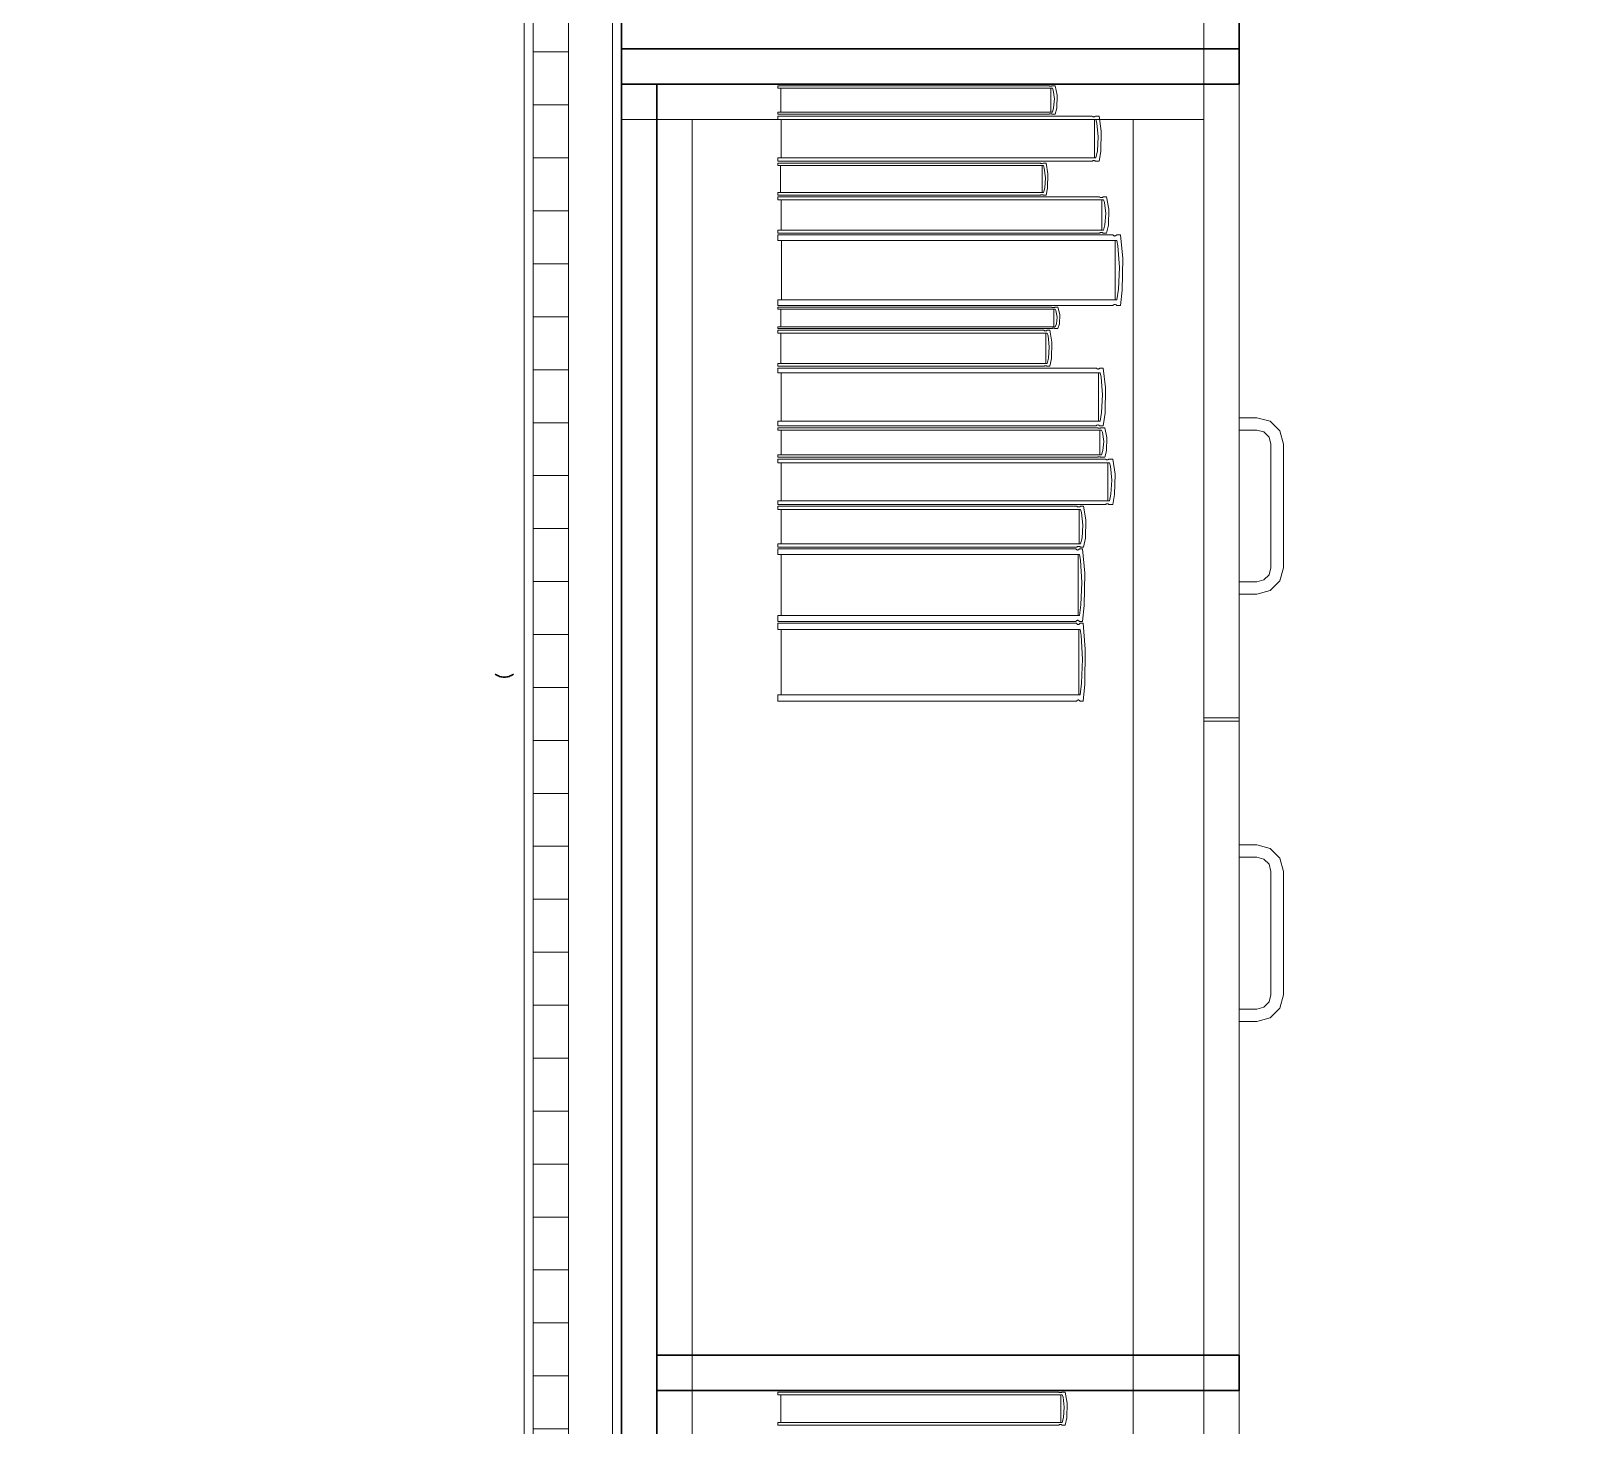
# Model space of a CAD drawing. Header units: inches. Extents: x -19 to 5698, y -728 to 92.
# Drawn here: x 204.741 to 205.622, y 12.182 to 12.972 of the extents above; entities that cross this region are included whole.
import ezdxf

# ---------------------------------------------------------------- set-up
doc = ezdxf.new("R2010")
doc.units = ezdxf.units.IN
doc.header["$MEASUREMENT"] = 0
doc.set_wipeout_variables(frame=1)
doc.linetypes.add('HIDDEN', pattern=[0.375, 0.25, -0.125])
doc.linetypes.add('Wipeout_Contour', pattern=[1, 0, -1])
doc.layers.add('00 conduct tomacorr', color=120, linetype='HIDDEN', lineweight=30)
for name, color, linetype in [('02 _ ARQ _ ZON _ Espacio.3D', 7, 'Continuous'), ('Acabado - Muros', 7, 'Continuous'), ('Interior - Mobiliario', 7, 'Continuous')]:
    doc.layers.add(name, color=color, linetype=linetype)

msp = doc.modelspace()

# ---------------------------------------------------------------- linework, layer by layer
at = {"layer": '00 conduct tomacorr'}
msp.add_arc((205.00874, 12.61461), 0.00874, 233.93251, 306.2655, dxfattribs=at)
at = {"layer": '02 _ ARQ _ ZON _ Espacio.3D', "color": 254, "linetype": 'Continuous', "lineweight": 0, "flags": 128}
for points in [[(205.01995, 6.50001), (205.01998, 18.60008), (193.32, 18.60011), (193.32, 6.50001)], [(208.57002, 16.1), (208.07002, 16.1), (208.07005, 17.35), (205.07003, 17.35), (205.07003, 6.44999), (207.52276, 6.45028), (207.52276, 7.7), (207.75276, 7.7), (208.07002, 7.7), (208.07002, 8.1), (208.57002, 8.1), (208.57002, 7.2), (207.66614, 7.2), (207.66614, 6.45), (212.11981, 6.45001), (212.11981, 7.7005), (212.11981, 17.34979), (208.97001, 17.34979), (208.97001, 16.90009), (208.57002, 16.9)]]:
    msp.add_lwpolyline(points, close=True, dxfattribs=at)
at = {"layer": 'Interior - Mobiliario', "color": 175, "linetype": 'Continuous', "lineweight": 13}
for p, q in [((205.09514, 12.94184), (205.09514, 11.48184)), ((205.40514, 12.94184), (205.09514, 12.94184)), ((205.40514, 11.48184), (205.40514, 12.94184)), ((205.3204, 12.93339), (205.32, 12.92843)), ((205.32171, 12.92826), (205.3219, 12.93547)), ((205.31928, 12.92601), (205.16379, 12.92601)), ((205.16379, 12.92601), (205.16379, 12.92472)), ((205.16379, 12.92472), (205.3174, 12.92472)), ((205.34179, 12.92372), (205.16379, 12.92372)), ((205.16379, 12.92372), (205.16379, 12.92167)), ((205.3174, 12.92472), (205.31753, 12.92481)), ((205.31753, 12.92481), (205.31773, 12.9249)), ((205.31773, 12.9249), (205.31795, 12.92496)), ((205.31795, 12.92496), (205.31818, 12.92499)), ((205.31818, 12.92499), (205.31841, 12.92499)), ((205.31841, 12.92499), (205.31864, 12.92495)), ((205.31864, 12.92495), (205.31885, 12.92488)), ((205.31885, 12.92488), (205.31905, 12.92479)), ((205.31905, 12.92479), (205.31914, 12.92472)), ((205.31914, 12.92472), (205.32085, 12.92472)), ((205.32, 12.92843), (205.31928, 12.92601)), ((205.32085, 12.92472), (205.32171, 12.92826)), ((205.34189, 12.92362), (205.34179, 12.92372)), ((205.34212, 12.92347), (205.34189, 12.92362)), ((205.34365, 12.92359), (205.34342, 12.92344)), ((205.3438, 12.92372), (205.34365, 12.92359)), ((205.34578, 12.92372), (205.3438, 12.92372)), ((205.347, 12.91517), (205.34578, 12.92372)), ((205.36514, 12.92184), (205.11514, 12.92184)), ((205.16379, 12.92167), (205.34396, 12.92167)), ((205.16561, 12.92167), (205.16561, 12.90012)), ((205.34237, 12.92336), (205.34212, 12.92347)), ((205.34263, 12.9233), (205.34237, 12.92336)), ((205.3429, 12.9233), (205.34263, 12.9233)), ((205.34316, 12.92334), (205.3429, 12.9233)), ((205.34305, 12.90012), (205.34305, 12.92167)), ((205.34342, 12.92344), (205.34316, 12.92334)), ((205.34396, 12.92167), (205.3445, 12.91973)), ((205.3445, 12.91973), (205.34526, 12.91186)), ((205.34678, 12.9037), (205.347, 12.91517)), ((205.40514, 12.92184), (205.36514, 12.92184)), ((205.34526, 12.91186), (205.3448, 12.90396)), ((205.34396, 12.90012), (205.16379, 12.90012)), ((205.16379, 12.90012), (205.16379, 12.89807)), ((205.16379, 12.89807), (205.34179, 12.89807)), ((205.34179, 12.89807), (205.34194, 12.89821)), ((205.34194, 12.89821), (205.34217, 12.89835)), ((205.34217, 12.89835), (205.34243, 12.89845)), ((205.34243, 12.89845), (205.34269, 12.8985)), ((205.34269, 12.8985), (205.34296, 12.89849)), ((205.34296, 12.89849), (205.34322, 12.89843)), ((205.34322, 12.89843), (205.34347, 12.89833)), ((205.34347, 12.89833), (205.3437, 12.89817)), ((205.3437, 12.89817), (205.3438, 12.89807)), ((205.3438, 12.89807), (205.34578, 12.89807)), ((205.3448, 12.90396), (205.34396, 12.90012)), ((205.34578, 12.89807), (205.34678, 12.9037)), ((205.31241, 12.89707), (205.16379, 12.89707)), ((205.16379, 12.89707), (205.16379, 12.89562)), ((205.16379, 12.89562), (205.31423, 12.89562)), ((205.16531, 12.89562), (205.16531, 12.88033)), ((205.3125, 12.897), (205.31241, 12.89707)), ((205.31269, 12.89689), (205.3125, 12.897)), ((205.3129, 12.89681), (205.31269, 12.89689)), ((205.31312, 12.89677), (205.3129, 12.89681)), ((205.31334, 12.89677), (205.31312, 12.89677)), ((205.31356, 12.8968), (205.31334, 12.89677)), ((205.31347, 12.88033), (205.31347, 12.89562)), ((205.31377, 12.89687), (205.31356, 12.8968)), ((205.31397, 12.89697), (205.31377, 12.89687)), ((205.3141, 12.89707), (205.31397, 12.89697)), ((205.31575, 12.89707), (205.3141, 12.89707)), ((205.31423, 12.89562), (205.31468, 12.89424)), ((205.31468, 12.89424), (205.31531, 12.88866)), ((205.31531, 12.88866), (205.31493, 12.88306)), ((205.31677, 12.891), (205.31575, 12.89707)), ((205.31658, 12.88287), (205.31677, 12.891)), ((205.31423, 12.88033), (205.16379, 12.88033)), ((205.16379, 12.88033), (205.16379, 12.87888)), ((205.31493, 12.88306), (205.31423, 12.88033)), ((205.31575, 12.87888), (205.31658, 12.88287)), ((205.16379, 12.87888), (205.31241, 12.87888)), ((205.34595, 12.87788), (205.16379, 12.87788)), ((205.16379, 12.87788), (205.16379, 12.87624)), ((205.16379, 12.87624), (205.34817, 12.87624)), ((205.16566, 12.87624), (205.16566, 12.85906)), ((205.31241, 12.87888), (205.31254, 12.87897)), ((205.31254, 12.87897), (205.31273, 12.87908)), ((205.31273, 12.87908), (205.31294, 12.87915)), ((205.31294, 12.87915), (205.31317, 12.87918)), ((205.31317, 12.87918), (205.31339, 12.87918)), ((205.31339, 12.87918), (205.31361, 12.87914)), ((205.31361, 12.87914), (205.31382, 12.87906)), ((205.31382, 12.87906), (205.31401, 12.87895)), ((205.31401, 12.87895), (205.3141, 12.87888)), ((205.3141, 12.87888), (205.31575, 12.87888)), ((205.34605, 12.8778), (205.34595, 12.87788)), ((205.34629, 12.87767), (205.34605, 12.8778)), ((205.34654, 12.87759), (205.34629, 12.87767)), ((205.34681, 12.87754), (205.34654, 12.87759)), ((205.34709, 12.87754), (205.34681, 12.87754)), ((205.34736, 12.87757), (205.34709, 12.87754)), ((205.34724, 12.85906), (205.34724, 12.87624)), ((205.34762, 12.87765), (205.34736, 12.87757)), ((205.34786, 12.87777), (205.34762, 12.87765)), ((205.34801, 12.87788), (205.34786, 12.87777)), ((205.35003, 12.87788), (205.34801, 12.87788)), ((205.34817, 12.87624), (205.34872, 12.87469)), ((205.34872, 12.87469), (205.3495, 12.86842)), ((205.35129, 12.87106), (205.35003, 12.87788)), ((205.35105, 12.86191), (205.35129, 12.87106)), ((205.34903, 12.86213), (205.34817, 12.85906)), ((205.3495, 12.86842), (205.34903, 12.86213)), ((205.35003, 12.85743), (205.35105, 12.86191)), ((205.34817, 12.85906), (205.16379, 12.85906)), ((205.16379, 12.85906), (205.16379, 12.85743)), ((205.16379, 12.85743), (205.34595, 12.85743)), ((205.35355, 12.85643), (205.16379, 12.85643)), ((205.16379, 12.85643), (205.16379, 12.85322)), ((205.16379, 12.85322), (205.35586, 12.85322)), ((205.16573, 12.85322), (205.16573, 12.81958)), ((205.34595, 12.85743), (205.3461, 12.85754)), ((205.3461, 12.85754), (205.34634, 12.85765)), ((205.34634, 12.85765), (205.3466, 12.85773)), ((205.3466, 12.85773), (205.34687, 12.85777)), ((205.34687, 12.85777), (205.34715, 12.85776)), ((205.34715, 12.85776), (205.34742, 12.85772)), ((205.34742, 12.85772), (205.34767, 12.85763)), ((205.34767, 12.85763), (205.34791, 12.85751)), ((205.34791, 12.85751), (205.34801, 12.85743)), ((205.34801, 12.85743), (205.35003, 12.85743)), ((205.35365, 12.85627), (205.35355, 12.85643)), ((205.3539, 12.85603), (205.35365, 12.85627)), ((205.35417, 12.85586), (205.3539, 12.85603)), ((205.35445, 12.85577), (205.35417, 12.85586)), ((205.35473, 12.85576), (205.35445, 12.85577)), ((205.35501, 12.85583), (205.35473, 12.85576)), ((205.35489, 12.81958), (205.35489, 12.85322)), ((205.35529, 12.85598), (205.35501, 12.85583)), ((205.35554, 12.85621), (205.35529, 12.85598)), ((205.3557, 12.85643), (205.35554, 12.85621)), ((205.3578, 12.85643), (205.3557, 12.85643)), ((205.35586, 12.85322), (205.35644, 12.85019)), ((205.35911, 12.84307), (205.3578, 12.85643)), ((205.35644, 12.85019), (205.35725, 12.83791)), ((205.35725, 12.83791), (205.35676, 12.82558)), ((205.35887, 12.82516), (205.35911, 12.84307)), ((205.35586, 12.81958), (205.16379, 12.81958)), ((205.16379, 12.81958), (205.16379, 12.81637)), ((205.35676, 12.82558), (205.35586, 12.81958)), ((205.3578, 12.81637), (205.35887, 12.82516)), ((205.16379, 12.81637), (205.35355, 12.81637)), ((205.31894, 12.81537), (205.16379, 12.81537)), ((205.16379, 12.81537), (205.16379, 12.81441)), ((205.16379, 12.81441), (205.32083, 12.81441)), ((205.16538, 12.81441), (205.16538, 12.8043)), ((205.31903, 12.81533), (205.31894, 12.81537)), ((205.31923, 12.81525), (205.31903, 12.81533)), ((205.31945, 12.8152), (205.31923, 12.81525)), ((205.31967, 12.81518), (205.31945, 12.8152)), ((205.31991, 12.81517), (205.31967, 12.81518)), ((205.32014, 12.81519), (205.31991, 12.81517)), ((205.32004, 12.8043), (205.32004, 12.81441)), ((205.32036, 12.81524), (205.32014, 12.81519)), ((205.32057, 12.81531), (205.32036, 12.81524)), ((205.3207, 12.81537), (205.32057, 12.81531)), ((205.32242, 12.81537), (205.3207, 12.81537)), ((205.32083, 12.81441), (205.3213, 12.8135)), ((205.3213, 12.8135), (205.32197, 12.80981)), ((205.32197, 12.80981), (205.32156, 12.8061)), ((205.32349, 12.81136), (205.32242, 12.81537)), ((205.32329, 12.80598), (205.32349, 12.81136)), ((205.35355, 12.81637), (205.35371, 12.81659)), ((205.35371, 12.81659), (205.35396, 12.81682)), ((205.35396, 12.81682), (205.35423, 12.81697)), ((205.35423, 12.81697), (205.35451, 12.81704)), ((205.35451, 12.81704), (205.3548, 12.81703)), ((205.3548, 12.81703), (205.35508, 12.81694)), ((205.35508, 12.81694), (205.35534, 12.81677)), ((205.35534, 12.81677), (205.35559, 12.81653)), ((205.35559, 12.81653), (205.3557, 12.81637)), ((205.3557, 12.81637), (205.3578, 12.81637)), ((205.32083, 12.8043), (205.16379, 12.8043)), ((205.16379, 12.8043), (205.16379, 12.80334)), ((205.16379, 12.80334), (205.31894, 12.80334)), ((205.31453, 12.80234), (205.16379, 12.80234)), ((205.16379, 12.80234), (205.16379, 12.80071)), ((205.16379, 12.80071), (205.31637, 12.80071)), ((205.16534, 12.80071), (205.16534, 12.78359)), ((205.31461, 12.80226), (205.31453, 12.80234)), ((205.31481, 12.80213), (205.31461, 12.80226)), ((205.31502, 12.80205), (205.31481, 12.80213)), ((205.31524, 12.802), (205.31502, 12.80205)), ((205.31547, 12.80199), (205.31524, 12.802)), ((205.31569, 12.80203), (205.31547, 12.80199)), ((205.3156, 12.78359), (205.3156, 12.80071)), ((205.31591, 12.80211), (205.31569, 12.80203)), ((205.31611, 12.80223), (205.31591, 12.80211)), ((205.31623, 12.80234), (205.31611, 12.80223)), ((205.31791, 12.80234), (205.31623, 12.80234)), ((205.31637, 12.80071), (205.31682, 12.79916)), ((205.31894, 12.79554), (205.31791, 12.80234)), ((205.31894, 12.80334), (205.31907, 12.8034)), ((205.31907, 12.8034), (205.31927, 12.80347)), ((205.31927, 12.80347), (205.3195, 12.80351)), ((205.3195, 12.80351), (205.31973, 12.80354)), ((205.31973, 12.80354), (205.31996, 12.80353)), ((205.31996, 12.80353), (205.32019, 12.80351)), ((205.32019, 12.80351), (205.32041, 12.80346)), ((205.32041, 12.80346), (205.32061, 12.80338)), ((205.32061, 12.80338), (205.3207, 12.80334)), ((205.3207, 12.80334), (205.32242, 12.80334)), ((205.32156, 12.8061), (205.32083, 12.8043)), ((205.32242, 12.80334), (205.32329, 12.80598)), ((205.31682, 12.79916), (205.31747, 12.79291)), ((205.31747, 12.79291), (205.31708, 12.78664)), ((205.31875, 12.78643), (205.31894, 12.79554)), ((205.31637, 12.78359), (205.16379, 12.78359)), ((205.16379, 12.78359), (205.16379, 12.78196)), ((205.31708, 12.78664), (205.31637, 12.78359)), ((205.31791, 12.78196), (205.31875, 12.78643)), ((205.16379, 12.78196), (205.31453, 12.78196)), ((205.34409, 12.78096), (205.16379, 12.78096)), ((205.16379, 12.78096), (205.16379, 12.77833)), ((205.16379, 12.77833), (205.34629, 12.77833)), ((205.16564, 12.77833), (205.16564, 12.75078)), ((205.31453, 12.78196), (205.31465, 12.78207)), ((205.31465, 12.78207), (205.31485, 12.78218)), ((205.31485, 12.78218), (205.31507, 12.78226)), ((205.31507, 12.78226), (205.31529, 12.7823)), ((205.31529, 12.7823), (205.31552, 12.78229)), ((205.31552, 12.78229), (205.31574, 12.78225)), ((205.31574, 12.78225), (205.31595, 12.78216)), ((205.31595, 12.78216), (205.31615, 12.78204)), ((205.31615, 12.78204), (205.31623, 12.78196)), ((205.31623, 12.78196), (205.31791, 12.78196)), ((205.34419, 12.78083), (205.34409, 12.78096)), ((205.34442, 12.78063), (205.34419, 12.78083)), ((205.34468, 12.78049), (205.34442, 12.78063)), ((205.34494, 12.78042), (205.34468, 12.78049)), ((205.34522, 12.78041), (205.34494, 12.78042)), ((205.34548, 12.78047), (205.34522, 12.78041)), ((205.34537, 12.75078), (205.34537, 12.77833)), ((205.34574, 12.78059), (205.34548, 12.78047)), ((205.34598, 12.78078), (205.34574, 12.78059)), ((205.34613, 12.78096), (205.34598, 12.78078)), ((205.34814, 12.78096), (205.34613, 12.78096)), ((205.34629, 12.77833), (205.34684, 12.77585)), ((205.34684, 12.77585), (205.34761, 12.76579)), ((205.34937, 12.77002), (205.34814, 12.78096)), ((205.34761, 12.76579), (205.34714, 12.75569)), ((205.34914, 12.75535), (205.34937, 12.77002)), ((205.34629, 12.75078), (205.16379, 12.75078)), ((205.16379, 12.75078), (205.16379, 12.74816)), ((205.16379, 12.74816), (205.34409, 12.74816)), ((205.34409, 12.74816), (205.34424, 12.74833)), ((205.34424, 12.74833), (205.34448, 12.74852)), ((205.34448, 12.74852), (205.34474, 12.74865)), ((205.34474, 12.74865), (205.345, 12.74871)), ((205.345, 12.74871), (205.34528, 12.7487)), ((205.34528, 12.7487), (205.34554, 12.74862)), ((205.34554, 12.74862), (205.3458, 12.74848)), ((205.3458, 12.74848), (205.34603, 12.74829)), ((205.34603, 12.74829), (205.34613, 12.74816)), ((205.34613, 12.74816), (205.34814, 12.74816)), ((205.34714, 12.75569), (205.34629, 12.75078)), ((205.34814, 12.74816), (205.34914, 12.75535)), ((205.43514, 12.75284), (205.42514, 12.75284)), ((205.42514, 12.75284), (205.42514, 12.74584)), ((205.44264, 12.75083), (205.43514, 12.75284)), ((205.44813, 12.74534), (205.44264, 12.75083)), ((205.34489, 12.74716), (205.16379, 12.74716)), ((205.16379, 12.74716), (205.16379, 12.74582)), ((205.16379, 12.74582), (205.3471, 12.74582)), ((205.16565, 12.74582), (205.16565, 12.73173)), ((205.34499, 12.74709), (205.34489, 12.74716)), ((205.34522, 12.74699), (205.34499, 12.74709)), ((205.34548, 12.74692), (205.34522, 12.74699)), ((205.34575, 12.74688), (205.34548, 12.74692)), ((205.34602, 12.74688), (205.34575, 12.74688)), ((205.34629, 12.74691), (205.34602, 12.74688)), ((205.34617, 12.73173), (205.34617, 12.74582)), ((205.34655, 12.74697), (205.34629, 12.74691)), ((205.34679, 12.74707), (205.34655, 12.74697)), ((205.34694, 12.74716), (205.34679, 12.74707)), ((205.34895, 12.74716), (205.34694, 12.74716)), ((205.3471, 12.74582), (205.34765, 12.74455)), ((205.34765, 12.74455), (205.34842, 12.73941)), ((205.34842, 12.73941), (205.34795, 12.73424)), ((205.35019, 12.74157), (205.34895, 12.74716)), ((205.34996, 12.73407), (205.35019, 12.74157)), ((205.42514, 12.74584), (205.43514, 12.74584)), ((205.43514, 12.74584), (205.43914, 12.74477)), ((205.43914, 12.74477), (205.44207, 12.74184)), ((205.44207, 12.74184), (205.44314, 12.73784)), ((205.45014, 12.73784), (205.44813, 12.74534)), ((205.3471, 12.73173), (205.16379, 12.73173)), ((205.16379, 12.73173), (205.16379, 12.73039)), ((205.16379, 12.73039), (205.34489, 12.73039)), ((205.34489, 12.73039), (205.34504, 12.73048)), ((205.34504, 12.73048), (205.34528, 12.73058)), ((205.34528, 12.73058), (205.34554, 12.73064)), ((205.34554, 12.73064), (205.34581, 12.73067)), ((205.34581, 12.73067), (205.34608, 12.73067)), ((205.34608, 12.73067), (205.34635, 12.73063)), ((205.34635, 12.73063), (205.3466, 12.73056)), ((205.3466, 12.73056), (205.34684, 12.73046)), ((205.34684, 12.73046), (205.34694, 12.73039)), ((205.34694, 12.73039), (205.34895, 12.73039)), ((205.34795, 12.73424), (205.3471, 12.73173)), ((205.34895, 12.73039), (205.34996, 12.73407)), ((205.44314, 12.73784), (205.44314, 12.66784)), ((205.45014, 12.66784), (205.45014, 12.73784)), ((205.34933, 12.72939), (205.16379, 12.72939)), ((205.16379, 12.72939), (205.16379, 12.72733)), ((205.16379, 12.72733), (205.3516, 12.72733)), ((205.16569, 12.72733), (205.16569, 12.70571)), ((205.34944, 12.72929), (205.34933, 12.72939)), ((205.34967, 12.72914), (205.34944, 12.72929)), ((205.34994, 12.72903), (205.34967, 12.72914)), ((205.35021, 12.72897), (205.34994, 12.72903)), ((205.35049, 12.72896), (205.35021, 12.72897)), ((205.35077, 12.72901), (205.35049, 12.72896)), ((205.35065, 12.70571), (205.35065, 12.72733)), ((205.35103, 12.72911), (205.35077, 12.72901)), ((205.35127, 12.72925), (205.35103, 12.72911)), ((205.35143, 12.72939), (205.35127, 12.72925)), ((205.35349, 12.72939), (205.35143, 12.72939)), ((205.3516, 12.72733), (205.35216, 12.72538)), ((205.35216, 12.72538), (205.35295, 12.71749)), ((205.35477, 12.72081), (205.35349, 12.72939)), ((205.35295, 12.71749), (205.35247, 12.70957)), ((205.35453, 12.7093), (205.35477, 12.72081)), ((205.3516, 12.70571), (205.16379, 12.70571)), ((205.16379, 12.70571), (205.16379, 12.70365)), ((205.16379, 12.70365), (205.34933, 12.70365)), ((205.34933, 12.70365), (205.34949, 12.70379)), ((205.34949, 12.70379), (205.34973, 12.70394)), ((205.34973, 12.70394), (205.35, 12.70403)), ((205.35, 12.70403), (205.35027, 12.70408)), ((205.35027, 12.70408), (205.35055, 12.70408)), ((205.35055, 12.70408), (205.35083, 12.70402)), ((205.35083, 12.70402), (205.35109, 12.70391)), ((205.35109, 12.70391), (205.35133, 12.70375)), ((205.35133, 12.70375), (205.35143, 12.70365)), ((205.35143, 12.70365), (205.35349, 12.70365)), ((205.35247, 12.70957), (205.3516, 12.70571)), ((205.35349, 12.70365), (205.35453, 12.7093)), ((205.3332, 12.70265), (205.16379, 12.70265)), ((205.16379, 12.70265), (205.16379, 12.7008)), ((205.16379, 12.7008), (205.33527, 12.7008)), ((205.16553, 12.7008), (205.16553, 12.68141)), ((205.3333, 12.70256), (205.3332, 12.70265)), ((205.33351, 12.70242), (205.3333, 12.70256)), ((205.33375, 12.70232), (205.33351, 12.70242)), ((205.334, 12.70227), (205.33375, 12.70232)), ((205.33426, 12.70227), (205.334, 12.70227)), ((205.33451, 12.70231), (205.33426, 12.70227)), ((205.3344, 12.68141), (205.3344, 12.7008)), ((205.33475, 12.7024), (205.33451, 12.70231)), ((205.33498, 12.70253), (205.33475, 12.7024)), ((205.33512, 12.70265), (205.33498, 12.70253)), ((205.337, 12.70265), (205.33512, 12.70265)), ((205.33527, 12.7008), (205.33578, 12.69905)), ((205.33578, 12.69905), (205.33651, 12.69197)), ((205.33816, 12.69495), (205.337, 12.70265)), ((205.33795, 12.68462), (205.33816, 12.69495)), ((205.33651, 12.69197), (205.33606, 12.68486)), ((205.33527, 12.68141), (205.16379, 12.68141)), ((205.16379, 12.68141), (205.16379, 12.67956)), ((205.16379, 12.67956), (205.3332, 12.67956)), ((205.33262, 12.67856), (205.16379, 12.67856)), ((205.16379, 12.67856), (205.16379, 12.67527)), ((205.33272, 12.6784), (205.33262, 12.67856)), ((205.33294, 12.67815), (205.33272, 12.6784)), ((205.33318, 12.67797), (205.33294, 12.67815)), ((205.33342, 12.67788), (205.33318, 12.67797)), ((205.3332, 12.67956), (205.33334, 12.67968)), ((205.33334, 12.67968), (205.33357, 12.67981)), ((205.33368, 12.67787), (205.33342, 12.67788)), ((205.33357, 12.67981), (205.33381, 12.6799)), ((205.33393, 12.67795), (205.33368, 12.67787)), ((205.33381, 12.6799), (205.33406, 12.67994)), ((205.33417, 12.6781), (205.33393, 12.67795)), ((205.33406, 12.67994), (205.33431, 12.67994)), ((205.33439, 12.67834), (205.33417, 12.6781)), ((205.33431, 12.67994), (205.33456, 12.67989)), ((205.33454, 12.67856), (205.33439, 12.67834)), ((205.33641, 12.67856), (205.33454, 12.67856)), ((205.33456, 12.67989), (205.3348, 12.67979)), ((205.3348, 12.67979), (205.33502, 12.67965)), ((205.33502, 12.67965), (205.33512, 12.67956)), ((205.33512, 12.67956), (205.337, 12.67956)), ((205.33606, 12.68486), (205.33527, 12.68141)), ((205.33757, 12.66483), (205.33641, 12.67856)), ((205.337, 12.67956), (205.33795, 12.68462)), ((205.16379, 12.67527), (205.33469, 12.67527)), ((205.16552, 12.67527), (205.16552, 12.64069)), ((205.33382, 12.64069), (205.33382, 12.67527)), ((205.33469, 12.67527), (205.3352, 12.67214)), ((205.3352, 12.67214), (205.33592, 12.65953)), ((205.33592, 12.65953), (205.33548, 12.64686)), ((205.33736, 12.64643), (205.33757, 12.66483)), ((205.42514, 12.65984), (205.42514, 12.65284)), ((205.43514, 12.65984), (205.42514, 12.65984)), ((205.43914, 12.66091), (205.43514, 12.65984)), ((205.44207, 12.66384), (205.43914, 12.66091)), ((205.44314, 12.66784), (205.44207, 12.66384)), ((205.44264, 12.65485), (205.44813, 12.66034)), ((205.44813, 12.66034), (205.45014, 12.66784)), ((205.42514, 12.65284), (205.43514, 12.65284)), ((205.43514, 12.65284), (205.44264, 12.65485)), ((205.33548, 12.64686), (205.33469, 12.64069)), ((205.33641, 12.6374), (205.33736, 12.64643)), ((205.33469, 12.64069), (205.16379, 12.64069)), ((205.16379, 12.64069), (205.16379, 12.6374)), ((205.16379, 12.6374), (205.33262, 12.6374)), ((205.33296, 12.6364), (205.16379, 12.6364)), ((205.16379, 12.6364), (205.16379, 12.63287)), ((205.16379, 12.63287), (205.33503, 12.63287)), ((205.16552, 12.63287), (205.16552, 12.59575)), ((205.33262, 12.6374), (205.33277, 12.63762)), ((205.33277, 12.63762), (205.33299, 12.63786)), ((205.33306, 12.63623), (205.33296, 12.6364)), ((205.33299, 12.63786), (205.33323, 12.63801)), ((205.33328, 12.63596), (205.33306, 12.63623)), ((205.33323, 12.63801), (205.33348, 12.63809)), ((205.33352, 12.63577), (205.33328, 12.63596)), ((205.33348, 12.63809), (205.33374, 12.63808)), ((205.33377, 12.63567), (205.33352, 12.63577)), ((205.33374, 12.63808), (205.33398, 12.63799)), ((205.33402, 12.63566), (205.33377, 12.63567)), ((205.33398, 12.63799), (205.33422, 12.63781)), ((205.33427, 12.63574), (205.33402, 12.63566)), ((205.33417, 12.59575), (205.33417, 12.63287)), ((205.33422, 12.63781), (205.33444, 12.63756)), ((205.33451, 12.63591), (205.33427, 12.63574)), ((205.33444, 12.63756), (205.33454, 12.6374)), ((205.33474, 12.63616), (205.33451, 12.63591)), ((205.33454, 12.6374), (205.33641, 12.6374)), ((205.33488, 12.6364), (205.33474, 12.63616)), ((205.33676, 12.6364), (205.33488, 12.6364)), ((205.33503, 12.63287), (205.33554, 12.62951)), ((205.33792, 12.62167), (205.33676, 12.6364)), ((205.33554, 12.62951), (205.33626, 12.61597)), ((205.33626, 12.61597), (205.33582, 12.60237)), ((205.33771, 12.60191), (205.33792, 12.62167)), ((205.33582, 12.60237), (205.33503, 12.59575)), ((205.33676, 12.59222), (205.33771, 12.60191)), ((205.33503, 12.59575), (205.16379, 12.59575)), ((205.16379, 12.59575), (205.16379, 12.59222)), ((205.16379, 12.59222), (205.33296, 12.59222)), ((205.33296, 12.59222), (205.33311, 12.59245)), ((205.33311, 12.59245), (205.33333, 12.59271)), ((205.33333, 12.59271), (205.33357, 12.59287)), ((205.33357, 12.59287), (205.33382, 12.59296)), ((205.33382, 12.59296), (205.33408, 12.59294)), ((205.33408, 12.59294), (205.33433, 12.59284)), ((205.33433, 12.59284), (205.33456, 12.59266)), ((205.33456, 12.59266), (205.33478, 12.59239)), ((205.33478, 12.59239), (205.33488, 12.59222)), ((205.33488, 12.59222), (205.33676, 12.59222)), ((205.42514, 12.58284), (205.40514, 12.58284)), ((205.42514, 12.58084), (205.40514, 12.58084)), ((205.42514, 12.51084), (205.43514, 12.51084)), ((205.42514, 12.50384), (205.42514, 12.51084)), ((205.43514, 12.51084), (205.44264, 12.50883)), ((205.43514, 12.50384), (205.42514, 12.50384)), ((205.43914, 12.50277), (205.43514, 12.50384)), ((205.44207, 12.49984), (205.43914, 12.50277)), ((205.44264, 12.50883), (205.44813, 12.50334)), ((205.44813, 12.50334), (205.45014, 12.49584)), ((205.44314, 12.49584), (205.44207, 12.49984)), ((205.44314, 12.42584), (205.44314, 12.49584)), ((205.45014, 12.49584), (205.45014, 12.42584)), ((205.43914, 12.41891), (205.44207, 12.42184)), ((205.44207, 12.42184), (205.44314, 12.42584)), ((205.45014, 12.42584), (205.44813, 12.41834)), ((205.42514, 12.41784), (205.43514, 12.41784)), ((205.42514, 12.41084), (205.42514, 12.41784)), ((205.43514, 12.41784), (205.43914, 12.41891)), ((205.44264, 12.41285), (205.43514, 12.41084)), ((205.44813, 12.41834), (205.44264, 12.41285)), ((205.43514, 12.41084), (205.42514, 12.41084)), ((205.32737, 12.18628), (205.32757, 12.19462)), ((205.32485, 12.18368), (205.16379, 12.18368)), ((205.16379, 12.18368), (205.16379, 12.18219)), ((205.3256, 12.18648), (205.32485, 12.18368)), ((205.32601, 12.19222), (205.3256, 12.18648)), ((205.32648, 12.18219), (205.32737, 12.18628)), ((205.16379, 12.18219), (205.32291, 12.18219)), ((205.32291, 12.18219), (205.32304, 12.18229)), ((205.32304, 12.18229), (205.32325, 12.1824)), ((205.32325, 12.1824), (205.32348, 12.18247)), ((205.32348, 12.18247), (205.32371, 12.1825)), ((205.32371, 12.1825), (205.32395, 12.1825)), ((205.32395, 12.1825), (205.32419, 12.18246)), ((205.32419, 12.18246), (205.32441, 12.18238)), ((205.32441, 12.18238), (205.32462, 12.18227)), ((205.32462, 12.18227), (205.32471, 12.18219)), ((205.32471, 12.18219), (205.32648, 12.18219))]:
    msp.add_line(p, q, dxfattribs=at)

# ---------------------------------------------------------------- next in the draw order: wipeouts: each hides what was drawn before it
at = {"color": 254, "linetype": 'Wipeout_Contour', "lineweight": 0, "ltscale": 9768.961707}
msp.add_wipeout([(205.02003, 14.02487), (205.02003, 11.89136), (205.05303, 11.89136), (205.05303, 11.87487), (205.07003, 11.87487), (205.07003, 14.02487)], dxfattribs=at).dxf.layer = 'Acabado - Muros'
at = {"color": 254, "linetype": 'Wipeout_Contour', "lineweight": 0, "ltscale": 6513.679566}
msp.add_wipeout([(205.42514, 12.98184), (205.07514, 12.98184), (205.07514, 12.96184), (205.42514, 12.96184)], dxfattribs=at).dxf.layer = 'Interior - Mobiliario'
at = {"color": 254, "linetype": 'Wipeout_Contour', "lineweight": 0, "ltscale": 6513.696058}
msp.add_wipeout([(205.42514, 12.20184), (205.42514, 12.22184), (205.09514, 12.22184), (205.09514, 12.20184)], dxfattribs=at).dxf.layer = 'Interior - Mobiliario'

# ---------------------------------------------------------------- next in the draw order: linework, layer by layer
at = {"layer": 'Acabado - Muros', "color": 251, "linetype": 'Continuous', "lineweight": 13, "flags": 128}
for points in [[(205.02003, 11.89136), (205.02003, 14.02487)], [(205.07003, 9.72486), (205.07003, 11.87487), (205.07003, 14.02487)]]:
    msp.add_lwpolyline(points, dxfattribs=at)
at = {"layer": 'Interior - Mobiliario', "color": 175, "linetype": 'Continuous', "lineweight": 13}
for p, q in [((205.07514, 14.46184), (205.07514, 12.96184)), ((205.42514, 12.96184), (205.42514, 14.46184)), ((205.07514, 12.96184), (205.07514, 13.00184)), ((205.40514, 13.00184), (205.40514, 12.96184)), ((205.07514, 12.96184), (205.07514, 12.98184)), ((205.42514, 12.98184), (205.42514, 12.96184)), ((205.42514, 12.96184), (205.07514, 12.96184)), ((205.40514, 12.96184), (205.07514, 12.96184)), ((205.07514, 12.96184), (205.42514, 12.96184)), ((205.11514, 11.50184), (205.11514, 12.92184)), ((205.36514, 12.92184), (205.36514, 11.50184)), ((205.40514, 11.50184), (205.40514, 12.92184)), ((205.40514, 12.22184), (205.40514, 12.58084)), ((205.42514, 12.22184), (205.42514, 12.58084)), ((205.09514, 12.22184), (205.09514, 12.20184)), ((205.42514, 12.22184), (205.09514, 12.22184)), ((205.42514, 12.22184), (205.40514, 12.22184)), ((205.42514, 12.20184), (205.42514, 12.22184)), ((205.42514, 12.20184), (205.42514, 12.22184)), ((205.09514, 12.20184), (205.42514, 12.20184)), ((205.40514, 12.20184), (205.40514, 11.84284)), ((205.42514, 12.20184), (205.40514, 12.20184)), ((205.42514, 12.20184), (205.42514, 11.84284)), ((205.32291, 12.20084), (205.16379, 12.20084)), ((205.16379, 12.20084), (205.16379, 12.19935)), ((205.16379, 12.19935), (205.32485, 12.19935)), ((205.16542, 12.19935), (205.16542, 12.18368)), ((205.323, 12.20077), (205.32291, 12.20084)), ((205.3232, 12.20065), (205.323, 12.20077)), ((205.32342, 12.20058), (205.3232, 12.20065)), ((205.32366, 12.20053), (205.32342, 12.20058)), ((205.3239, 12.20053), (205.32366, 12.20053)), ((205.32414, 12.20056), (205.3239, 12.20053)), ((205.32404, 12.18368), (205.32404, 12.19935)), ((205.32436, 12.20063), (205.32414, 12.20056)), ((205.32457, 12.20074), (205.32436, 12.20063)), ((205.32471, 12.20084), (205.32457, 12.20074)), ((205.32648, 12.20084), (205.32471, 12.20084)), ((205.32485, 12.19935), (205.32533, 12.19793)), ((205.32533, 12.19793), (205.32601, 12.19222)), ((205.32757, 12.19462), (205.32648, 12.20084))]:
    msp.add_line(p, q, dxfattribs=at)
at = {"layer": 'Interior - Mobiliario', "color": 175, "linetype": 'Continuous', "lineweight": 30}
for p, q in [((205.07514, 12.96184), (205.07514, 12.98184)), ((205.42514, 12.96184), (205.42514, 12.98184)), ((205.42514, 12.96184), (205.07514, 12.96184)), ((205.42514, 12.22184), (205.09514, 12.22184)), ((205.09514, 12.22184), (205.09514, 12.20184)), ((205.42514, 12.22184), (205.42514, 12.20184)), ((205.42514, 12.20184), (205.09514, 12.20184))]:
    msp.add_line(p, q, dxfattribs=at)

# ---------------------------------------------------------------- next in the draw order: wipeouts: each hides what was drawn before it
at = {"color": 254, "linetype": 'Wipeout_Contour', "lineweight": 0, "ltscale": 6512.820095}
msp.add_wipeout([(205.02503, 14.02487), (205.02503, 11.89136), (205.04503, 11.89136), (205.04503, 14.02487)], dxfattribs=at).dxf.layer = 'Acabado - Muros'

# ---------------------------------------------------------------- next in the draw order: hatches: boundary and pattern name
at = {"layer": 'Acabado - Muros', "linetype": 'Continuous', "lineweight": 0}
h = msp.add_hatch(dxfattribs=at)
h.set_pattern_fill('CONTRACHAPADO_0002', color=254, style=0, pattern_type=2)
h.set_pattern_definition([(0, (185.000038, 1e-08), (0, 0.03), [])])
h.paths.add_polyline_path([(205.02503, 14.02487), (205.02503, 11.89136), (205.04503, 11.89136), (205.04503, 14.02487)])

# ---------------------------------------------------------------- next in the draw order: linework, layer by layer
at = {"layer": 'Acabado - Muros', "color": 7, "linetype": 'Continuous', "lineweight": 13, "flags": 128}
msp.add_lwpolyline([(205.02503, 14.02487), (205.04503, 14.02487), (205.04503, 11.89136), (205.02503, 11.89136)], close=True, dxfattribs=at)

# ---------------------------------------------------------------- next in the draw order: wipeouts: each hides what was drawn before it
at = {"color": 254, "linetype": 'Wipeout_Contour', "lineweight": 0, "ltscale": 6512.996727}
msp.add_wipeout([(205.09514, 11.48184), (205.09514, 12.94184), (205.07514, 12.94184), (205.07514, 11.48184)], dxfattribs=at).dxf.layer = 'Interior - Mobiliario'

# ---------------------------------------------------------------- next in the draw order: linework, layer by layer
at = {"layer": 'Interior - Mobiliario', "color": 175, "linetype": 'Continuous', "lineweight": 30}
for p, q in [((205.09514, 12.94184), (205.07514, 12.94184)), ((205.07514, 12.94184), (205.07514, 11.48184)), ((205.09514, 12.94184), (205.09514, 11.48184))]:
    msp.add_line(p, q, dxfattribs=at)
at = {"layer": 'Interior - Mobiliario', "color": 175, "linetype": 'Continuous', "lineweight": 13}
for p, q in [((205.07514, 12.94184), (205.07514, 11.48184)), ((205.09514, 12.94184), (205.07514, 12.94184)), ((205.09514, 11.48184), (205.09514, 12.94184)), ((205.07514, 12.92184), (205.07514, 11.50184)), ((205.11514, 12.92184), (205.07514, 12.92184)), ((205.09514, 12.22184), (205.09514, 12.20184)), ((205.42514, 12.22184), (205.09514, 12.22184)), ((205.09514, 12.20184), (205.42514, 12.20184))]:
    msp.add_line(p, q, dxfattribs=at)

# ---------------------------------------------------------------- next in the draw order: wipeouts: each hides what was drawn before it
at = {"color": 254, "linetype": 'Wipeout_Contour', "lineweight": 0, "ltscale": 6513.678929}
msp.add_wipeout([(205.42514, 12.94184), (205.42514, 12.96184), (205.07514, 12.96184), (205.07514, 12.94184)], dxfattribs=at).dxf.layer = 'Interior - Mobiliario'

# ---------------------------------------------------------------- next in the draw order: linework, layer by layer
at = {"layer": 'Interior - Mobiliario', "color": 175, "linetype": 'Continuous', "lineweight": 30}
for p, q in [((205.42514, 12.96184), (205.07514, 12.96184)), ((205.07514, 12.96184), (205.07514, 12.94184)), ((205.42514, 12.96184), (205.42514, 12.94184)), ((205.42514, 12.94184), (205.07514, 12.94184))]:
    msp.add_line(p, q, dxfattribs=at)
at = {"layer": 'Interior - Mobiliario', "color": 175, "linetype": 'Continuous', "lineweight": 13}
for p, q in [((205.07514, 12.96184), (205.07514, 12.94184)), ((205.42514, 12.96184), (205.07514, 12.96184)), ((205.07514, 12.96184), (205.07514, 12.92184)), ((205.40514, 12.96184), (205.07514, 12.96184)), ((205.07514, 11.46184), (205.07514, 12.96184)), ((205.07514, 12.96184), (205.42514, 12.96184)), ((205.40514, 12.92184), (205.40514, 12.96184)), ((205.42514, 12.94184), (205.42514, 12.96184)), ((205.42514, 12.96184), (205.42514, 11.46184)), ((205.07514, 12.94184), (205.42514, 12.94184)), ((205.07514, 12.94184), (205.07514, 11.48184)), ((205.42514, 12.94184), (205.07514, 12.94184)), ((205.09514, 12.94184), (205.09514, 11.48184)), ((205.42514, 12.94184), (205.09514, 12.94184)), ((205.09514, 12.94184), (205.09514, 11.48184)), ((205.40514, 12.94184), (205.09514, 12.94184)), ((205.09514, 12.94184), (205.09514, 11.48184)), ((205.40514, 12.94184), (205.09514, 12.94184)), ((205.40514, 11.48184), (205.40514, 12.94184)), ((205.40514, 11.48184), (205.40514, 12.94184)), ((205.40514, 12.94184), (205.40514, 12.58284)), ((205.42514, 12.94184), (205.40514, 12.94184)), ((205.42514, 11.48184), (205.42514, 12.94184)), ((205.42514, 11.48184), (205.42514, 12.94184)), ((205.42514, 12.94184), (205.42514, 12.58284)), ((205.3174, 12.94084), (205.16379, 12.94084)), ((205.16379, 12.94084), (205.16379, 12.93955)), ((205.16379, 12.93955), (205.31928, 12.93955)), ((205.16537, 12.93955), (205.16537, 12.92601)), ((205.31749, 12.94078), (205.3174, 12.94084)), ((205.31769, 12.94068), (205.31749, 12.94078)), ((205.3179, 12.94061), (205.31769, 12.94068)), ((205.31813, 12.94057), (205.3179, 12.94061)), ((205.31836, 12.94057), (205.31813, 12.94057)), ((205.31859, 12.9406), (205.31836, 12.94057)), ((205.31849, 12.92601), (205.31849, 12.93955)), ((205.31881, 12.94066), (205.31859, 12.9406)), ((205.31901, 12.94075), (205.31881, 12.94066)), ((205.31914, 12.94084), (205.31901, 12.94075)), ((205.32085, 12.94084), (205.31914, 12.94084)), ((205.31928, 12.93955), (205.31974, 12.93833)), ((205.31974, 12.93833), (205.3204, 12.93339)), ((205.3219, 12.93547), (205.32085, 12.94084))]:
    msp.add_line(p, q, dxfattribs=at)

doc.saveas('drawing.dxf')
